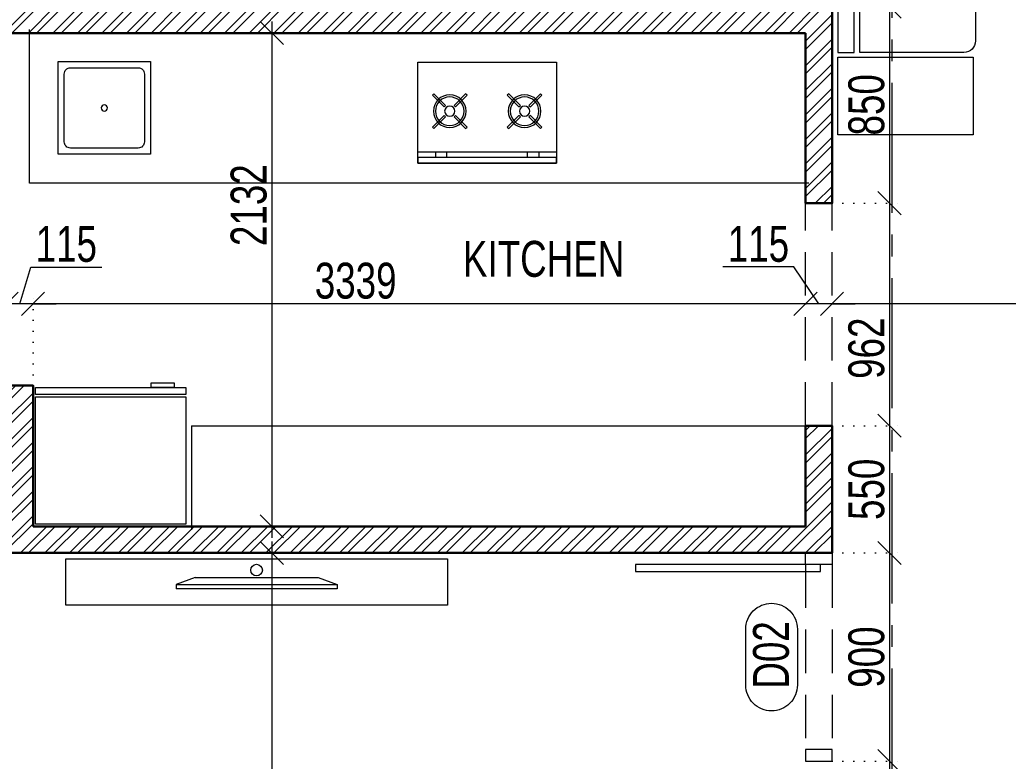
# Model space of a CAD drawing. Header units: inches. Extents: x 785882 to 928568, y 496782 to 576896.
# Drawn here: x 828686 to 832959, y 537501 to 540706 of the extents above; entities that cross this region are included whole.
import ezdxf
from ezdxf.enums import TextEntityAlignment as Align

# ---------------------------------------------------------------- set-up
doc = ezdxf.new("R2010")
doc.units = ezdxf.units.IN
doc.header["$LTSCALE"] = 750
doc.header["$MEASUREMENT"] = 0
for name, pattern in [('CENTER', [2, 1.25, -0.25, 0.25, -0.25]), ('CENTER2', [1.125, 0.75, -0.125, 0.125, -0.125]), ('DOT', [0.25, 0, -0.25]), ('HIDDEN', [0.375, 0.25, -0.125])]:
    doc.linetypes.add(name, pattern=pattern)
for name, color, linetype, lineweight in [('DIMENSION WORKING-MSA', 222, 'Continuous', 13), ('DOOR NO-MSA', 4, 'Continuous', 9), ('DOOR-MSA', 50, 'Continuous', 13), ('FURNITURE-MSA', 251, 'Continuous', 5), ('SECTION LINE', 14, 'CENTER', 9), ('TEXT ROOM NAME-MSA', 210, 'Continuous', 13), ('WALL HATCH-MSA', 251, 'Continuous', 9), ('WALL-MSA', 32, 'Continuous', 30), ('WINDOW-MSA', 50, 'Continuous', 13)]:
    doc.layers.add(name, color=color, linetype=linetype, lineweight=lineweight)
doc.styles.add('AR', font='swisscl.ttf')
doc.styles.add('Arial-Reg+0.8Sc', font='swisscl.ttf')
doc.styles.add('MtXpl_Swis721_LtCn_B', font='swisscl.ttf')
doc.dimstyles.new('WORKING DIM', dxfattribs={"dimtxt": 155, "dimasz": 100, "dimexe": 50, "dimexo": 0, "dimgap": 20, "dimtad": 1, "dimdec": 0, "dimzin": 0, "dimdsep": 46, "dimtxsty": 'AR', "dimblk": 'OBLIQUE', "dimcen": 0.09, "dimdle": 50, "dimclrd": 256, "dimclre": 250, "dimclrt": 256, "dimadec": 0, "dimazin": 0, "dimtfac": 1, "dimtdec": 0, "dimtofl": 0, "dimtmove": 1, "dimatfit": 0, "dimfxl": 1, "dimtolj": 1, "dimtzin": 0, "dimlwd": -1, "dimlwe": -1, "dimarcsym": 0})

# ---------------------------------------------------------------- blocks, each defined once
blk = doc.blocks.new('A$C16cd5f5f')
at = {"layer": 'WINDOW-MSA', "ltscale": 5000}
for points in [[(50, 50), (50, 850), (80, 850), (80, 50)], [(0, 0), (50, 0), (50, 115), (0, 115)], [(900, 0), (850, 0), (850, 115), (900, 115)]]:
    blk.add_lwpolyline(points, close=True, dxfattribs=at)
at = {"layer": 'WINDOW-MSA', "linetype": 'HIDDEN'}
for points in [[(50, 115), (850, 115)], [(50, 0), (850, 0)]]:
    blk.add_lwpolyline(points, dxfattribs=at)
blk = doc.blocks.new('Win-Tag-03')
blk.add_lwpolyline([(-130, 120), (130, 120, -0.414214), (250, 0), (250, 0, -0.414214), (130, -120), (-130, -120, -0.414214), (-250, 0), (-250, 0, -0.414214)], format="xyb", close=True)
blk = doc.blocks.new('_Oblique')
at = {"color": 0, "linetype": 'ByBlock', "lineweight": -2}
blk.add_line((-0.5, -0.5), (0.5, 0.5), dxfattribs=at)
blk = doc.blocks.new('*D348')
at = {"layer": 'Defpoints', "color": 0, "ltscale": 0.25, "transparency": 16777216}
for p in [(832197.3, 540763.1), (832197.3, 539913.1), (832445.8, 539913.1)]:
    blk.add_point(p, dxfattribs=at)
at = {"layer": 'DIMENSION WORKING-MSA', "ltscale": 0.25, "transparency": 16777216}
blk.add_line((832445.8, 540813.1), (832445.8, 539863.1), dxfattribs=at)
at = {"layer": 'DIMENSION WORKING-MSA', "color": 250, "linetype": 'DOT', "ltscale": 0.25, "transparency": 16777216}
for p, q in [((832197.3, 540763.1), (832495.8, 540763.1)), ((832197.3, 539913.1), (832495.8, 539913.1))]:
    blk.add_line(p, q, dxfattribs=at)
at = {"layer": 'DIMENSION WORKING-MSA', "ltscale": 0.25, "transparency": 16777216, "xscale": 100, "yscale": 100, "zscale": 100}
for p, rotation in [((832445.8, 540763.1), 90), ((832445.8, 539913.1), 270)]:
    blk.add_blockref('_Oblique', p, dxfattribs=dict(at, rotation=rotation))
at = {"layer": 'DIMENSION WORKING-MSA', "ltscale": 0.25, "transparency": 16777216, "insert": (832346.4, 540338.1), "char_height": 155, "attachment_point": 5, "rotation": 90, "style": 'AR'}
blk.add_mtext('\\A1;850', dxfattribs=at)
blk = doc.blocks.new('*D349')
at = {"layer": 'Defpoints', "color": 0, "ltscale": 0.25, "transparency": 16777216}
for p in [(832197.3, 539913.1), (832197.3, 538951.2), (832445.8, 538951.2)]:
    blk.add_point(p, dxfattribs=at)
at = {"layer": 'DIMENSION WORKING-MSA', "ltscale": 0.25, "transparency": 16777216}
blk.add_line((832445.8, 539963.1), (832445.8, 538901.2), dxfattribs=at)
at = {"layer": 'DIMENSION WORKING-MSA', "color": 250, "linetype": 'DOT', "ltscale": 0.25, "transparency": 16777216}
for p, q in [((832197.3, 539913.1), (832495.8, 539913.1)), ((832197.3, 538951.2), (832495.8, 538951.2))]:
    blk.add_line(p, q, dxfattribs=at)
at = {"layer": 'DIMENSION WORKING-MSA', "ltscale": 0.25, "transparency": 16777216, "xscale": 100, "yscale": 100, "zscale": 100}
for p, rotation in [((832445.8, 539913.1), 90), ((832445.8, 538951.2), 270)]:
    blk.add_blockref('_Oblique', p, dxfattribs=dict(at, rotation=rotation))
at = {"layer": 'DIMENSION WORKING-MSA', "ltscale": 0.25, "transparency": 16777216, "insert": (832346.4, 539286.1), "char_height": 155, "attachment_point": 5, "rotation": 90, "style": 'AR'}
blk.add_mtext('\\A1;962', dxfattribs=at)
blk = doc.blocks.new('*D350')
at = {"layer": 'Defpoints', "color": 0, "ltscale": 0.25, "transparency": 16777216}
for p in [(832197.3, 538951.2), (832197.3, 538401.2), (832445.8, 538401.2)]:
    blk.add_point(p, dxfattribs=at)
at = {"layer": 'DIMENSION WORKING-MSA', "ltscale": 0.25, "transparency": 16777216}
blk.add_line((832445.8, 539001.2), (832445.8, 538351.2), dxfattribs=at)
at = {"layer": 'DIMENSION WORKING-MSA', "color": 250, "linetype": 'DOT', "ltscale": 0.25, "transparency": 16777216}
for p, q in [((832197.3, 538951.2), (832495.8, 538951.2)), ((832197.3, 538401.2), (832495.8, 538401.2))]:
    blk.add_line(p, q, dxfattribs=at)
at = {"layer": 'DIMENSION WORKING-MSA', "ltscale": 0.25, "transparency": 16777216, "xscale": 100, "yscale": 100, "zscale": 100}
for p, rotation in [((832445.8, 538951.2), 90), ((832445.8, 538401.2), 270)]:
    blk.add_blockref('_Oblique', p, dxfattribs=dict(at, rotation=rotation))
at = {"layer": 'DIMENSION WORKING-MSA', "ltscale": 0.25, "transparency": 16777216, "insert": (832346.4, 538676.2), "char_height": 155, "attachment_point": 5, "rotation": 90, "style": 'AR'}
blk.add_mtext('\\A1;550', dxfattribs=at)
blk = doc.blocks.new('*D351')
at = {"layer": 'Defpoints', "color": 0, "ltscale": 0.25, "transparency": 16777216}
for p in [(832197.3, 538401.2), (832197.3, 537501.2, 0), (832445.8, 537501.2)]:
    blk.add_point(p, dxfattribs=at)
at = {"layer": 'DIMENSION WORKING-MSA', "ltscale": 0.25, "transparency": 16777216}
blk.add_line((832445.8, 538451.2), (832445.8, 537451.2), dxfattribs=at)
at = {"layer": 'DIMENSION WORKING-MSA', "color": 250, "linetype": 'DOT', "ltscale": 0.25, "transparency": 16777216}
for p, q in [((832197.3, 538401.2), (832495.8, 538401.2)), ((832197.3, 537501.2), (832495.8, 537501.2))]:
    blk.add_line(p, q, dxfattribs=at)
at = {"layer": 'DIMENSION WORKING-MSA', "ltscale": 0.25, "transparency": 16777216, "xscale": 100, "yscale": 100, "zscale": 100}
for p, rotation in [((832445.8, 538401.2), 90), ((832445.8, 537501.2), 270)]:
    blk.add_blockref('_Oblique', p, dxfattribs=dict(at, rotation=rotation))
at = {"layer": 'DIMENSION WORKING-MSA', "ltscale": 0.25, "transparency": 16777216, "insert": (832346.4, 537951.2), "char_height": 155, "attachment_point": 5, "rotation": 90, "style": 'AR'}
blk.add_mtext('\\A1;900', dxfattribs=at)
blk = doc.blocks.new('*D352')
at = {"layer": 'Defpoints', "color": 0, "ltscale": 0.25, "transparency": 16777216}
for p in [(832197.3, 537501.2, 0), (832445.8, 536991.9, 0), (832445.8, 536991.9)]:
    blk.add_point(p, dxfattribs=at)
at = {"layer": 'DIMENSION WORKING-MSA', "ltscale": 0.25, "transparency": 16777216}
blk.add_line((832445.8, 537551.2), (832445.8, 536941.9), dxfattribs=at)
at = {"layer": 'DIMENSION WORKING-MSA', "color": 250, "linetype": 'DOT', "ltscale": 0.25, "transparency": 16777216}
for p, q in [((832197.3, 537501.2), (832495.8, 537501.2)), ((832445.8, 536991.9), (832495.8, 536991.9))]:
    blk.add_line(p, q, dxfattribs=at)
at = {"layer": 'DIMENSION WORKING-MSA', "ltscale": 0.25, "transparency": 16777216, "xscale": 100, "yscale": 100, "zscale": 100}
for p, rotation in [((832445.8, 537501.2), 90), ((832445.8, 536991.9), 270)]:
    blk.add_blockref('_Oblique', p, dxfattribs=dict(at, rotation=rotation))
at = {"layer": 'DIMENSION WORKING-MSA', "ltscale": 0.25, "transparency": 16777216, "insert": (832346.4, 537246.5), "char_height": 155, "attachment_point": 5, "rotation": 90, "style": 'AR'}
blk.add_mtext('\\A1;509', dxfattribs=at)
blk = doc.blocks.new('*D390')
at = {"layer": 'Defpoints', "color": 0, "ltscale": 0.25, "transparency": 16777216}
for p in [(832197.3, 539477.8), (832197.3, 539477.8), (835222.7, 539227.8)]:
    blk.add_point(p, dxfattribs=at)
at = {"layer": 'DIMENSION WORKING-MSA', "color": 250, "linetype": 'DOT', "ltscale": 0.25, "transparency": 16777216}
for p, q in [((832197.3, 539477.8), (832197.3, 539527.8)), ((835222.7, 539227.8), (835222.7, 539527.8))]:
    blk.add_line(p, q, dxfattribs=at)
at = {"layer": 'DIMENSION WORKING-MSA', "ltscale": 0.25, "transparency": 16777216}
blk.add_line((835272.7, 539477.8), (832147.3, 539477.8), dxfattribs=at)
at = {"layer": 'DIMENSION WORKING-MSA', "ltscale": 0.25, "transparency": 16777216, "xscale": 100, "yscale": 100, "zscale": 100, "rotation": 180}
blk.add_blockref('_Oblique', (832197.3, 539477.8), dxfattribs=at)
at = {"layer": 'DIMENSION WORKING-MSA', "ltscale": 0.25, "transparency": 16777216, "xscale": 100, "yscale": 100, "zscale": 100}
blk.add_blockref('_Oblique', (835222.7, 539477.8), dxfattribs=at)
at = {"layer": 'DIMENSION WORKING-MSA', "ltscale": 0.25, "transparency": 16777216, "insert": (833710, 539577.2), "char_height": 155, "attachment_point": 5, "style": 'AR'}
blk.add_mtext('\\A1;3025', dxfattribs=at)
blk = doc.blocks.new('*D391')
at = {"layer": 'Defpoints', "color": 0, "ltscale": 0.25, "transparency": 16777216}
for p in [(832082.3, 539477.8), (832082.3, 539477.8), (832197.3, 539477.8)]:
    blk.add_point(p, dxfattribs=at)
at = {"layer": 'DIMENSION WORKING-MSA', "ltscale": 0.25, "transparency": 16777216}
for p, q in [((832032.5, 539637.1), (831725.7, 539637.1)), ((832139.8, 539477.8), (832032.5, 539637.1)), ((832082.3, 539477.8), (831982.3, 539477.8)), ((832197.3, 539477.8), (832082.3, 539477.8)), ((832197.3, 539477.8), (832297.3, 539477.8))]:
    blk.add_line(p, q, dxfattribs=at)
at = {"layer": 'DIMENSION WORKING-MSA', "color": 250, "linetype": 'DOT', "ltscale": 0.25, "transparency": 16777216}
for p, q in [((832082.3, 539477.8), (832082.3, 539527.8)), ((832197.3, 539477.8), (832197.3, 539527.8))]:
    blk.add_line(p, q, dxfattribs=at)
at = {"layer": 'DIMENSION WORKING-MSA', "ltscale": 0.25, "transparency": 16777216, "xscale": 100, "yscale": 100, "zscale": 100}
blk.add_blockref('_Oblique', (832082.3, 539477.8), dxfattribs=at)
at = {"layer": 'DIMENSION WORKING-MSA', "ltscale": 0.25, "transparency": 16777216, "xscale": 100, "yscale": 100, "zscale": 100, "rotation": 180}
blk.add_blockref('_Oblique', (832197.3, 539477.8), dxfattribs=at)
at = {"layer": 'DIMENSION WORKING-MSA', "ltscale": 0.25, "transparency": 16777216, "insert": (831879.1, 539736.2), "char_height": 155, "attachment_point": 5, "style": 'AR'}
blk.add_mtext('\\A1;115', dxfattribs=at)
blk = doc.blocks.new('*D392')
at = {"layer": 'Defpoints', "color": 0, "ltscale": 0.25, "transparency": 16777216}
for p in [(828743.8, 539477.8), (832082.3, 539477.8), (828743.8, 539124.8)]:
    blk.add_point(p, dxfattribs=at)
at = {"layer": 'DIMENSION WORKING-MSA', "color": 250, "linetype": 'DOT', "ltscale": 0.25, "transparency": 16777216}
for p, q in [((828743.8, 539124.8), (828743.8, 539527.8)), ((832082.3, 539477.8), (832082.3, 539527.8))]:
    blk.add_line(p, q, dxfattribs=at)
at = {"layer": 'DIMENSION WORKING-MSA', "ltscale": 0.25, "transparency": 16777216}
blk.add_line((832132.3, 539477.8), (828693.8, 539477.8), dxfattribs=at)
at = {"layer": 'DIMENSION WORKING-MSA', "ltscale": 0.25, "transparency": 16777216, "xscale": 100, "yscale": 100, "zscale": 100, "rotation": 180}
blk.add_blockref('_Oblique', (828743.8, 539477.8), dxfattribs=at)
at = {"layer": 'DIMENSION WORKING-MSA', "ltscale": 0.25, "transparency": 16777216, "xscale": 100, "yscale": 100, "zscale": 100}
blk.add_blockref('_Oblique', (832082.3, 539477.8), dxfattribs=at)
at = {"layer": 'DIMENSION WORKING-MSA', "ltscale": 0.25, "transparency": 16777216, "insert": (830138.2, 539577.1), "char_height": 155, "attachment_point": 5, "style": 'AR'}
blk.add_mtext('\\A1;3339', dxfattribs=at)
blk = doc.blocks.new('*D393')
at = {"layer": 'Defpoints', "color": 0, "ltscale": 0.25, "transparency": 16777216}
for p in [(828628.8, 539477.8), (828628.8, 539124.8), (828743.8, 539124.8)]:
    blk.add_point(p, dxfattribs=at)
at = {"layer": 'DIMENSION WORKING-MSA', "ltscale": 0.25, "transparency": 16777216}
for p, q in [((828686.3, 539477.8), (828734.1, 539636.8)), ((828734.1, 539636.8), (829040.9, 539636.8)), ((828628.8, 539477.8), (828528.8, 539477.8)), ((828743.8, 539477.8), (828628.8, 539477.8)), ((828743.8, 539477.8), (828843.8, 539477.8))]:
    blk.add_line(p, q, dxfattribs=at)
at = {"layer": 'DIMENSION WORKING-MSA', "color": 250, "linetype": 'DOT', "ltscale": 0.25, "transparency": 16777216}
for p, q in [((828628.8, 539124.8), (828628.8, 539527.8)), ((828743.8, 539124.8), (828743.8, 539527.8))]:
    blk.add_line(p, q, dxfattribs=at)
at = {"layer": 'DIMENSION WORKING-MSA', "ltscale": 0.25, "transparency": 16777216, "xscale": 100, "yscale": 100, "zscale": 100}
blk.add_blockref('_Oblique', (828628.8, 539477.8), dxfattribs=at)
at = {"layer": 'DIMENSION WORKING-MSA', "ltscale": 0.25, "transparency": 16777216, "xscale": 100, "yscale": 100, "zscale": 100, "rotation": 180}
blk.add_blockref('_Oblique', (828743.8, 539477.8), dxfattribs=at)
at = {"layer": 'DIMENSION WORKING-MSA', "ltscale": 0.25, "transparency": 16777216, "insert": (828887.5, 539735.9), "char_height": 155, "attachment_point": 5, "style": 'AR'}
blk.add_mtext('\\A1;115', dxfattribs=at)
blk = doc.blocks.new('*D473')
at = {"layer": 'Defpoints', "color": 0, "ltscale": 0.25, "transparency": 16777216}
for p in [(829775.8, 540648.1), (829775.8, 538516.2), (829775.8, 538516.2)]:
    blk.add_point(p, dxfattribs=at)
at = {"layer": 'DIMENSION WORKING-MSA', "ltscale": 0.25, "transparency": 16777216}
blk.add_line((829775.8, 540698.1), (829775.8, 538466.2), dxfattribs=at)
at = {"layer": 'DIMENSION WORKING-MSA', "color": 250, "linetype": 'DOT', "ltscale": 0.25, "transparency": 16777216}
for p, q in [((829775.8, 540648.1), (829825.8, 540648.1)), ((829775.8, 538516.2), (829825.8, 538516.2))]:
    blk.add_line(p, q, dxfattribs=at)
at = {"layer": 'DIMENSION WORKING-MSA', "ltscale": 0.25, "transparency": 16777216, "xscale": 100, "yscale": 100, "zscale": 100}
for p, rotation in [((829775.8, 540648.1), 90), ((829775.8, 538516.2), 270)]:
    blk.add_blockref('_Oblique', p, dxfattribs=dict(at, rotation=rotation))
at = {"layer": 'DIMENSION WORKING-MSA', "ltscale": 0.25, "transparency": 16777216, "insert": (829676.4, 539904.4), "char_height": 155, "attachment_point": 5, "rotation": 90, "style": 'AR'}
blk.add_mtext('\\A1;2132', dxfattribs=at)
blk = doc.blocks.new('*D474')
at = {"layer": 'Defpoints', "color": 0, "ltscale": 0.25, "transparency": 16777216}
for p in [(829775.8, 538401.2), (829775.8, 535201.2), (829775.8, 535201.2)]:
    blk.add_point(p, dxfattribs=at)
at = {"layer": 'DIMENSION WORKING-MSA', "ltscale": 0.25, "transparency": 16777216}
blk.add_line((829775.8, 538451.2), (829775.8, 535151.2), dxfattribs=at)
at = {"layer": 'DIMENSION WORKING-MSA', "color": 250, "linetype": 'DOT', "ltscale": 0.25, "transparency": 16777216}
for p, q in [((829775.8, 538401.2), (829825.8, 538401.2)), ((829775.8, 535201.2), (829825.8, 535201.2))]:
    blk.add_line(p, q, dxfattribs=at)
at = {"layer": 'DIMENSION WORKING-MSA', "ltscale": 0.25, "transparency": 16777216, "xscale": 100, "yscale": 100, "zscale": 100}
for p, rotation in [((829775.8, 538401.2), 90), ((829775.8, 535201.2), 270)]:
    blk.add_blockref('_Oblique', p, dxfattribs=dict(at, rotation=rotation))
at = {"layer": 'DIMENSION WORKING-MSA', "ltscale": 0.25, "transparency": 16777216, "insert": (829676.3, 536801.2), "char_height": 155, "attachment_point": 5, "rotation": 90, "style": 'AR'}
blk.add_mtext('\\A1;3200', dxfattribs=at)
blk = doc.blocks.new('G$CA9DB4A96')
at = {"layer": 'FURNITURE-MSA'}
for points in [[(550, 0), (550, 650), (0, 650), (0, 0)], [(560, 0), (590, 0), (590, 650), (560, 650)], [(590, 500), (610, 500), (610, 600), (590, 600)]]:
    blk.add_lwpolyline(points, close=True, dxfattribs=at)
blk = doc.blocks.new('STUV')
at = {"layer": 'FURNITURE-MSA'}
for p, q in [((168.7, 0, 0), (168.7, -600, 0)), ((-81.5, -69.6), (-75.3, -63.3)), ((-31.4, -119.7), (-81.5, -69.6)), ((-75.3, -63.3), (-25.2, -113.4)), ((11.8, -113.4), (61.9, -63.3)), ((68.2, -69.6), (18.1, -119.7)), ((61.9, -63.3), (68.2, -69.6)), ((168.7, -75.9, 0), (193.7, -75.9, 0)), ((-25.2, -113.4), (-31.4, -119.7)), ((18.1, -119.7), (11.8, -113.4)), ((193.7, -125.7, 0), (168.7, -125.7, 0)), ((-81.5, -206.8), (-31.4, -156.7)), ((-25.2, -162.9), (-75.3, -213)), ((-31.4, -156.7), (-25.2, -162.9)), ((11.8, -162.9), (18.1, -156.7)), ((61.9, -213), (11.8, -162.9)), ((18.1, -156.7), (68.2, -206.8)), ((-75.3, -213), (-81.5, -206.8)), ((68.2, -206.8), (61.9, -213)), ((-81.5, -393.2), (-75.3, -387)), ((-31.4, -443.3), (-81.5, -393.2)), ((-75.3, -387), (-25.2, -437.1)), ((11.8, -437.1), (61.9, -387)), ((68.2, -393.2), (18.1, -443.3)), ((61.9, -387), (68.2, -393.2)), ((-25.2, -437.1), (-31.4, -443.3)), ((18.1, -443.3), (11.8, -437.1)), ((-81.5, -530.4), (-31.4, -480.3)), ((-25.2, -486.6), (-75.3, -536.7)), ((-31.4, -480.3), (-25.2, -486.6)), ((11.8, -486.6), (18.1, -480.3)), ((61.9, -536.7), (11.8, -486.6)), ((18.1, -480.3), (68.2, -530.4)), ((193.7, -474.3, 0), (168.7, -474.3, 0)), ((-75.3, -536.7), (-81.5, -530.4)), ((68.2, -530.4), (61.9, -536.7)), ((193.7, -524.1, 0), (168.7, -524.1, 0))]:
    blk.add_line(p, q, dxfattribs=at)
for points in [[(-218.6, -600), (218.6, -600), (218.6, 0), (-218.6, 0)], [(218.6, -600), (193.7, -600), (193.7, 0), (218.6, 0)]]:
    blk.add_lwpolyline(points, close=True, dxfattribs=at)
for centre, radius in [((-6.7, -138.2), 70.6), ((-6.7, -138.2), 61.8), ((-6.7, -138.2), 22.1), ((-6.7, -461.8), 70.6), ((-6.7, -461.8), 61.8), ((-6.7, -461.8), 22.1)]:
    blk.add_circle(centre, radius, dxfattribs=at)
blk = doc.blocks.new('G$C1887B0AA')
at = {"layer": 'FURNITURE-MSA'}
blk.add_lwpolyline([(0, 0), (300, 0), (300, 300), (0, 300)], close=True, dxfattribs=at)
blk.add_lwpolyline([(40, 20), (260, 20, 0.414214), (280, 40), (280, 260, 0.414214), (260, 280), (40, 280, 0.414214), (20, 260), (20, 40, 0.414214)], format="xyb", close=True, dxfattribs=at)
blk.add_circle((150, 150), 10, dxfattribs=at)
blk = doc.blocks.new('G$C7997B730')
at = {"layer": 'FURNITURE-MSA'}
for p, q in [((36, 1324.9, 0), (0, 1324.9, 0)), ((0, 1324.9, 0), (0, 0, 0)), ((36, 1324.9, 0), (0, 1324.9, 0)), ((92.7, 1168.8, 0), (36, 1324.9, 0)), ((36, 0, 0), (36, 1324.9, 0)), ((92.7, 1168.8, 0), (36, 1324.9, 0)), ((92.7, 156.1, 0), (92.7, 1168.8, 0)), ((92.7, 156.1, 0), (36, 0, 0)), ((36, 0, 0), (0, 0, 0))]:
    blk.add_line(p, q, dxfattribs=at)
blk = doc.blocks.new('A$Caebde61c')
at = {"layer": 'FURNITURE-MSA'}
for p, q in [((5787.8, -23204.9), (2419.3, -23204.9)), ((3119.3, -24252.8), (5787.8, -24252.8)), ((3119.3, -24252.8), (3119.3, -24702.8))]:
    blk.add_line(p, q, dxfattribs=at)
for points in [[(5912.6, -22639.8), (5982.9, -22639.8), (5982.9, -20996.2), (8707.9, -20996.2), (8707.9, -20926.2), (5912.8, -20926.2)], [(6497.6, -22659.8), (6497.6, -22996.2), (5912.6, -22996.2), (5912.6, -22659.8)], [(2575.4, -25027.8), (2575.4, -24827.8), (4225.4, -24827.8), (4225.4, -25027.8)]]:
    blk.add_lwpolyline(points, close=True, dxfattribs=at)
blk.add_lwpolyline([(6007.9, -21021.2), (8707.9, -21021.2), (8707.9, -21471.2, -0.414214), (8657.9, -21521.2), (6507.9, -21521.2), (6507.9, -22589.8, -0.414214), (6457.9, -22639.8), (6007.9, -22639.8), (6007.9, -21021.2)], format="xyb", dxfattribs=at)
blk.add_lwpolyline([(2419.3, -23204.9), (2419.3, -22540.9)], dxfattribs=at)
blk.add_circle((3400.4, -24876.9, 0), 25, dxfattribs=at)
for name, p, xscale, yscale, zscale, rotation in [('G$C1887B0AA', (2542.3, -22679.5), -1.333333333333333, 1.333333333333333, 1.333333333333333, 180), ('G$C7997B730', (3052.7, -24957.5, 0), -0.5248800000000011, 0.5248800000000011, 0.524880000000001, 270)]:
    blk.add_blockref(name, p, dxfattribs=dict(at, xscale=xscale, yscale=yscale, zscale=zscale, rotation=rotation))
at = {"layer": 'FURNITURE-MSA', "xscale": -1}
for name, p, rotation in [('STUV', (4097.2, -22900.2, 0), 90), ('G$CA9DB4A96', (2444.3, -24677.8), 270)]:
    blk.add_blockref(name, p, dxfattribs=dict(at, rotation=rotation))
blk = doc.blocks.new('A$C37e82350')
at = {"layer": 'SECTION LINE', "linetype": 'CENTER2'}
blk.add_lwpolyline([(-2541.6, -2026.8), (-2541.6, -2083.3), (61391, -2083.3), (61391, -2039.2)], dxfattribs=at)

msp = doc.modelspace()

# ---------------------------------------------------------------- hatches: boundary and pattern name
at = {"layer": 'WALL HATCH-MSA'}
h = msp.add_hatch(dxfattribs=at)
h.set_pattern_fill('ANSI32', color=256, scale=200)
h.paths.add_polyline_path([(827091.2, 540533.1), (827091.2, 540648.1), (832082.3, 540648.1), (832082.3, 539913.1), (832197.3, 539913.1), (832197.3, 540763.1), (826376.2, 540763.1), (826376.2, 540533.1)])
h = msp.add_hatch(dxfattribs=at)
h.set_pattern_fill('ANSI32', color=256, scale=200)
h.set_pattern_definition([(45, (0, 15), (-53.0330086, 53.0330086), []), (45, (35.355, 15), (-53.0330086, 53.0330086), [])])
h.paths.add_polyline_path([(826309.5, 538894.8), (826309.5, 538112.6), (826424.5, 538112.6), (826424.5, 539009.8), (827777, 539009.8), (827777, 538401.2), (832197.3, 538401.2), (832197.3, 538951.2), (832082.3, 538951.2), (832082.3, 538516.2), (828743.8, 538516.2), (828743.8, 539124.8), (828628.8, 539124.8), (828628.8, 538516.2), (827892, 538516.2), (827892, 539124.8), (825709.5, 539124.8), (825709.5, 538894.8)])

# ---------------------------------------------------------------- linework, layer by layer
at = {"layer": 'DOOR-MSA', "linetype": 'HIDDEN'}
for p, q in [((832082.3, 538951.2), (832082.3, 539913.1)), ((832197.3, 538951.2), (832197.3, 539913.1))]:
    msp.add_line(p, q, dxfattribs=at)
at = {"layer": 'WALL-MSA'}
for p, q in [((832197.3, 539913.1), (832197.3, 540763.1)), ((832082.3, 539913.1), (832082.3, 540648.1)), ((832082.3, 539913.1), (832197.3, 539913.1)), ((828628.8, 539124.8), (828743.8, 539124.8)), ((828743.8, 539124.8), (828743.8, 538516.2)), ((832082.3, 538951.2), (832197.3, 538951.2)), ((832082.3, 538516.2), (832082.3, 538951.2)), ((832197.3, 538401.2), (832197.3, 538951.2)), ((828743.8, 538516.2), (832082.3, 538516.2)), ((827777, 538401.2), (832197.3, 538401.2))]:
    msp.add_line(p, q, dxfattribs=at)
msp.add_lwpolyline([(826376.2, 540533.1), (827091.2, 540533.1), (827091.2, 540648.1), (832082.3, 540648.1)], dxfattribs=at)

# ---------------------------------------------------------------- block references
at = {"color": 2, "rotation": 270}
msp.add_blockref('A$C37e82350', (834539.1, 563204), dxfattribs=at)
at = {"layer": 'DOOR NO-MSA', "xscale": 0.9300595238095237, "yscale": 0.9300595238095237, "zscale": 0.9300595238095237, "rotation": 269.9999999999999}
msp.add_blockref('Win-Tag-03', (831935.7, 537951.2, 0), dxfattribs=at)
at = {"layer": 'DOOR-MSA', "xscale": -1, "rotation": 90}
msp.add_blockref('A$C16cd5f5f', (832197.3, 538401.2, 0), dxfattribs=at)
at = {"layer": 'FURNITURE-MSA'}
msp.add_blockref('A$Caebde61c', (826309.5, 563204), dxfattribs=at)

# ---------------------------------------------------------------- texts
at = {"layer": 'DOOR NO-MSA', "style": 'Arial-Reg+0.8Sc'}
msp.add_text('D02', height=155, rotation=90, dxfattribs=at).set_placement((831933.2, 537960.5, 0), align=Align.MIDDLE_CENTER)
at = {"layer": 'TEXT ROOM NAME-MSA', "lineweight": 0, "style": 'MtXpl_Swis721_LtCn_B'}
msp.add_text('KITCHEN', height=155, dxfattribs=at).set_placement((830602, 539594.8, 0))

# ---------------------------------------------------------------- dimensions: what is measured, and where the dimension line sits
at = {"layer": 'DIMENSION WORKING-MSA', "ltscale": 0.25}
for base, p1, p2, picture, middle in [((832445.8, 539913.1), (832197.3, 540763.1), (832197.3, 539913.1), '*D348', (832346.4, 540338.1)), ((832445.8, 538401.2), (832197.3, 538951.2), (832197.3, 538401.2), '*D350', (832346.4, 538676.2)), ((829775.8, 535201.2), (829775.8, 538401.2), (829775.8, 535201.2), '*D474', (829676.3, 536801.2)), ((832445.8, 537501.2), (832197.3, 538401.2), (832197.3, 537501.2, 0), '*D351', (832346.4, 537951.2)), ((832445.8, 536991.9), (832197.3, 537501.2, 0), (832445.8, 536991.9, 0), '*D352', (832346.4, 537246.5))]:
    dim = msp.add_linear_dim(base=base, p1=p1, p2=p2, angle=90, dimstyle='WORKING DIM', dxfattribs=at)
    dim.commit()
    dim.dimension.update_dxf_attribs({"geometry": picture, "text_midpoint": middle})
for base, p1, p2, picture, middle in [((829775.8, 538516.2), (829775.8, 540648.1), (829775.8, 538516.2), '*D473', (829775.8, 539904.4)), ((832445.8, 538951.2), (832197.3, 539913.1), (832197.3, 538951.2), '*D349', (832445.8, 539286.1))]:
    dim = msp.add_linear_dim(base=base, p1=p1, p2=p2, angle=90, dimstyle='WORKING DIM', dxfattribs=at)
    dim.commit()
    dim.dimension.update_dxf_attribs({"geometry": picture, "text_midpoint": middle, "dimtype": 160})
for base, p1, p2, picture, middle in [((828628.8, 539477.8), (828743.8, 539124.8), (828628.8, 539124.8), '*D393', (828754.1, 539735.9)), ((832197.3, 539477.8), (835222.7, 539227.8), (832197.3, 539477.8), '*D390', (833710, 539577.2))]:
    dim = msp.add_linear_dim(base=base, p1=p1, p2=p2, dimstyle='WORKING DIM', dxfattribs=at)
    dim.commit()
    dim.dimension.update_dxf_attribs({"geometry": picture, "text_midpoint": middle})
for base, p1, p2, picture, middle in [((832082.3, 539477.8), (832197.3, 539477.8), (832082.3, 539477.8), '*D391', (832012.5, 539637.1)), ((828743.8449524, 539477.7564722), (832082.3449524, 539477.7564722), (828743.8449524, 539124.7564723), '*D392', (830138.2285293, 539477.7564722))]:
    dim = msp.add_linear_dim(base=base, p1=p1, p2=p2, dimstyle='WORKING DIM', dxfattribs=at)
    dim.commit()
    dim.dimension.update_dxf_attribs({"geometry": picture, "text_midpoint": middle, "dimtype": 160})

doc.saveas('drawing.dxf')
